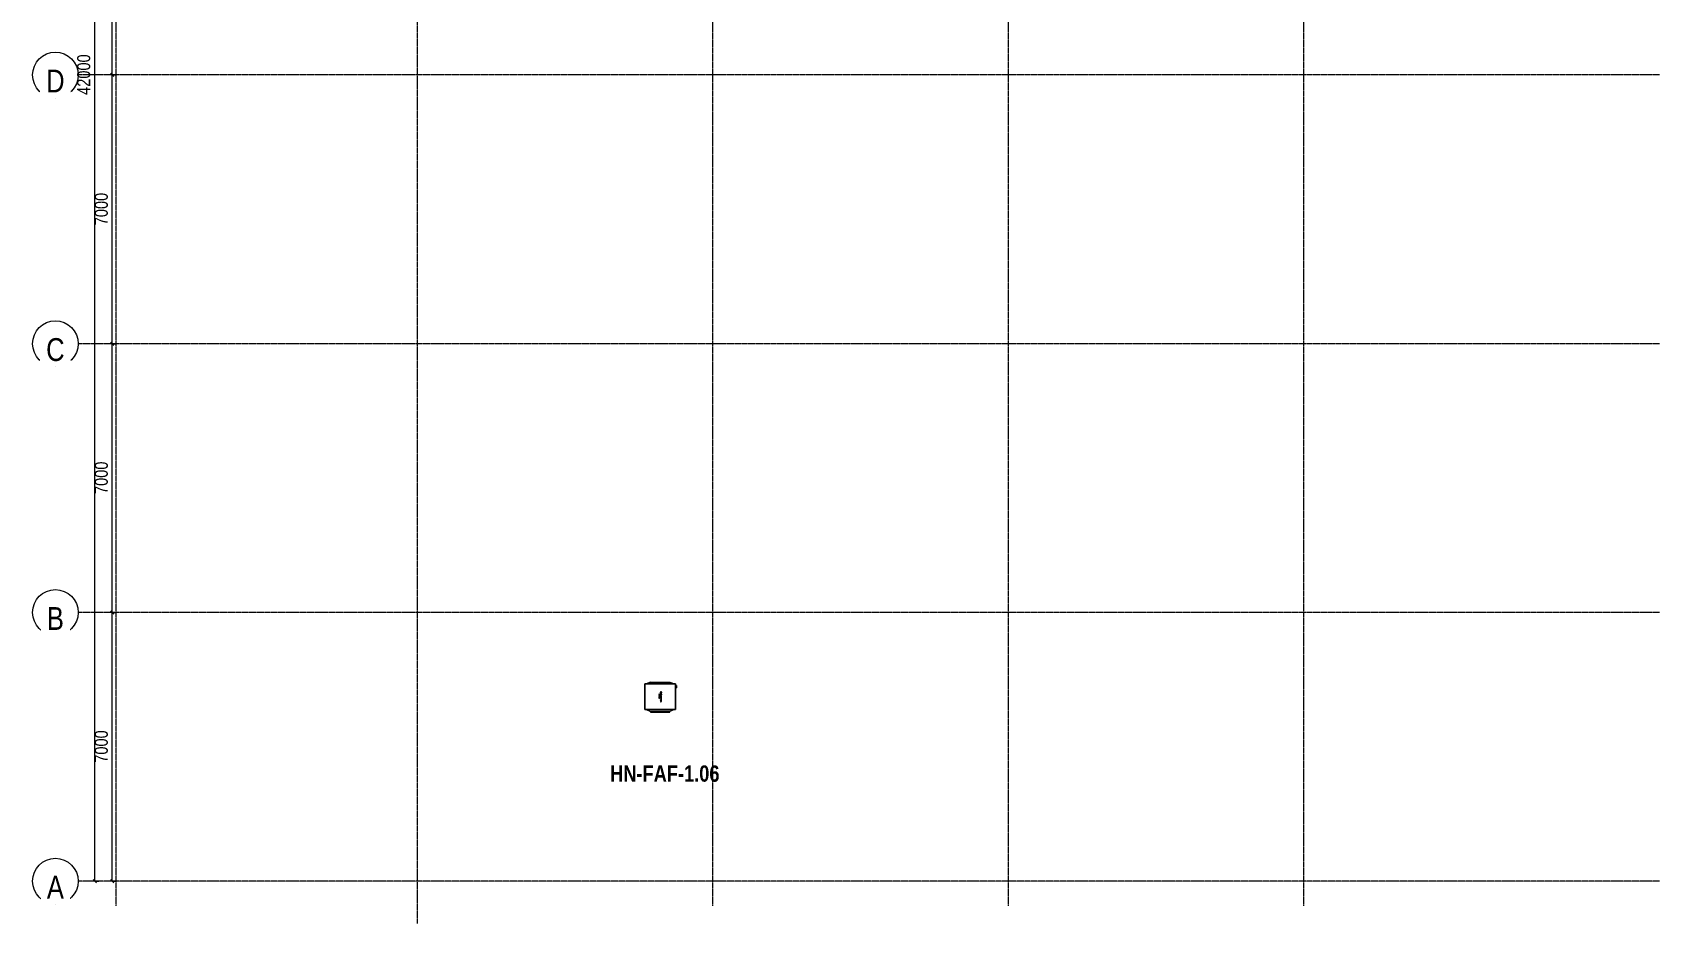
# Model space of a CAD drawing. Header units: millimetres. Extents: x -22227 to 20164, y 15335 to 61747.
# Drawn here: x -22227 to 20164, y 15335 to 38541 of the extents above; entities that cross this region are included whole.
import ezdxf

# ---------------------------------------------------------------- set-up
doc = ezdxf.new("R2010")
doc.units = ezdxf.units.MM
doc.linetypes.add('Grid Line', pattern=[22.225, 12.7, -3.175, 3.175, -3.175])
for name, color, linetype, lineweight in [('A-ANNO-DIMS', 7, 'Continuous', 9), ('A-ANNO-DIMS-170', 7, 'Continuous', 9), ('G-ANNO-TEXT', 7, 'Continuous', 9), ('M-EQPM', 7, 'Continuous', 5), ('S-GRID', 7, 'Continuous', 9), ('S-GRID-IDEN', 7, 'Continuous', 9)]:
    doc.layers.add(name, color=color, linetype=linetype, lineweight=lineweight)
doc.styles.add('Arial', font='arial.ttf', dxfattribs={"width": 0.8, "height": 595})
doc.styles.add('Arial_2', font='arial.ttf', dxfattribs={"width": 0.8, "height": 340})
doc.styles.add('Arial_B', font='arialbd.ttf', dxfattribs={"width": 0.8, "height": 425})
doc.dimstyles.new('AK_DIM_2_0_Arial', dxfattribs={"dimscale": 304.8, "dimtxt": 346.888196, "dimasz": 0.278871, "dimexe": 0.557743, "dimexo": 0.557743, "dimgap": 0.055774, "dimtad": 1, "dimdec": 0, "dimzin": 0, "dimdsep": 46, "dimtxsty": 'Arial_2', "dimblk1": 'OBLIQUE', "dimblk2": 'OBLIQUE', "dimsah": 1, "dimcen": 0.09, "dimadec": 0, "dimazin": 0, "dimtfac": 1, "dimtdec": 4, "dimtix": 1, "dimtmove": 0, "dimatfit": 3, "dimfxl": 1, "dimtvp": 1, "dimtolj": 1, "dimtzin": 0, "dimarcsym": 2})

# ---------------------------------------------------------------- blocks, each defined once
blk = doc.blocks.new('03_DSC_VA_Fan _inline_ - QUẠT CẤP HỘP-2240501-MẶT BẰNG BỐ TRÍ THIẾT BỊ')
at = {"layer": 'M-EQPM', "color": 4, "true_color": 0x00ffff}
for p, q in [((-380, 250), (-335, 370)), ((-380, 250), (-335, 370)), ((-380, 250), (-335, 370)), ((-380, 250), (-335, 370)), ((-380, 164), (-380, 250)), ((-380, 164), (-380, 250)), ((-380, 164), (-380, 250)), ((-380, 164), (-380, 250)), ((-380, -164), (-380, 164)), ((-380, -164), (-380, 164)), ((-380, -164), (-380, 164)), ((-380, -164), (-380, 164)), ((335, 400), (-335, 400)), ((-335, 400), (-335, -400)), ((-335, -400), (-335, 400)), ((-335, 400), (335, 400)), ((335, 400), (-335, 400)), ((-335, 400), (-335, -400)), ((-335, -400), (-335, 400)), ((-335, 400), (335, 400)), ((-235, 420), (-295, 420)), ((-295, 420), (-295, 400)), ((-295, 400), (-295, 420)), ((-295, 420), (-235, 420)), ((-235, 420), (-295, 420)), ((-295, 420), (-295, 400)), ((-295, 400), (-295, 420)), ((-295, 420), (-235, 420)), ((-295, 400), (-235, 400)), ((-235, 400), (-295, 400)), ((-295, 400), (-235, 400)), ((-235, 400), (-295, 400)), ((-235, 400), (-235, 420)), ((-235, 420), (-235, 400)), ((-235, 400), (-235, 420)), ((-235, 420), (-235, 400)), ((-106, 33), (-127, 33)), ((-127, 33), (-127, 3)), ((-106, 33), (-127, 33)), ((-127, 33), (-127, 3)), ((-127, 3), (-105, 3)), ((-127, 3), (-105, 3)), ((-123, 20), (-123, 29)), ((-123, 29), (-106, 29)), ((-123, 20), (-123, 29)), ((-123, 29), (-106, 29)), ((-107, 20), (-123, 20)), ((-107, 20), (-123, 20)), ((-123, 7), (-123, 17)), ((-123, 17), (-107, 17)), ((-123, 7), (-123, 17)), ((-123, 17), (-107, 17)), ((-105, 7), (-123, 7)), ((-105, 7), (-123, 7)), ((-107, 17), (-107, 20)), ((-107, 17), (-107, 20)), ((-106, 29), (-106, 33)), ((-106, 29), (-106, 33)), ((-105, 3), (-105, 7)), ((-105, 3), (-105, 7)), ((-92, 33), (-103, 3)), ((-92, 33), (-103, 3)), ((-103, 3), (-99, 3)), ((-103, 3), (-99, 3)), ((-99, 3), (-96, 12)), ((-99, 3), (-96, 12)), ((-96, 12), (-84, 12)), ((-96, 12), (-84, 12)), ((-95, 16), (-92, 24)), ((-95, 16), (-92, 24)), ((-85, 16), (-95, 16)), ((-85, 16), (-95, 16)), ((-88, 33), (-92, 33)), ((-88, 33), (-92, 33)), ((-92, 24), (-90, 29)), ((-92, 24), (-90, 29)), ((-90, 29), (-88, 23)), ((-90, 29), (-88, 23)), ((-77, 3), (-88, 33)), ((-77, 3), (-88, 33)), ((-88, 23), (-85, 16)), ((-88, 23), (-85, 16)), ((-84, 12), (-81, 3)), ((-84, 12), (-81, 3)), ((-81, 3), (-77, 3)), ((-81, 3), (-77, 3)), ((-53, 33), (-73, 33)), ((-73, 33), (-73, 3)), ((-53, 33), (-73, 33)), ((-73, 33), (-73, 3)), ((-73, 3), (-69, 3)), ((-73, 3), (-69, 3)), ((-69, 20), (-69, 29)), ((-69, 29), (-53, 29)), ((-69, 20), (-69, 29)), ((-69, 29), (-53, 29)), ((-55, 20), (-69, 20)), ((-55, 20), (-69, 20)), ((-69, 3), (-69, 17)), ((-69, 17), (-55, 17)), ((-69, 3), (-69, 17)), ((-69, 17), (-55, 17)), ((-55, 17), (-55, 20)), ((-55, 17), (-55, 20)), ((-53, 29), (-53, 33)), ((-53, 29), (-53, 33)), ((-44, 25), (-47, 25)), ((-47, 25), (-47, 21)), ((-44, 25), (-47, 25)), ((-47, 25), (-47, 21)), ((-47, 21), (-44, 21)), ((-47, 21), (-44, 21)), ((-44, 7), (-47, 7)), ((-47, 7), (-47, 3)), ((-44, 7), (-47, 7)), ((-47, 7), (-47, 3)), ((-47, 3), (-44, 3)), ((-47, 3), (-44, 3)), ((-44, 21), (-44, 25)), ((-44, 21), (-44, 25)), ((-44, 3), (-44, 7)), ((-44, 3), (-44, 7)), ((-18, 29), (-23, 25)), ((-18, 29), (-23, 25)), ((-23, 25), (-23, 22)), ((-23, 25), (-23, 22)), ((-23, 22), (-19, 24)), ((-23, 22), (-19, 24)), ((-19, 24), (-16, 26)), ((-19, 24), (-16, 26)), ((-15, 33), (-18, 29)), ((-15, 33), (-18, 29)), ((-16, 26), (-16, 3)), ((-16, 26), (-16, 3)), ((-16, 3), (-12, 3)), ((-16, 3), (-12, 3)), ((-12, 33), (-15, 33)), ((-12, 33), (-15, 33)), ((-12, 3), (-12, 33)), ((-12, 3), (-12, 33)), ((-2, 26), (-3, 18)), ((-2, 26), (-3, 18)), ((-3, 18), (-1, 6)), ((-3, 18), (-1, 6)), ((1, 31), (-2, 26)), ((1, 31), (-2, 26)), ((-1, 6), (6, 3)), ((-1, 6), (6, 3)), ((0, 18), (2, 27)), ((0, 18), (2, 27)), ((2, 9), (0, 18)), ((2, 9), (0, 18)), ((6, 33), (1, 31)), ((6, 33), (1, 31)), ((2, 27), (6, 29)), ((2, 27), (6, 29)), ((6, 6), (2, 9)), ((6, 6), (2, 9)), ((11, 32), (6, 33)), ((11, 32), (6, 33)), ((6, 29), (11, 27)), ((6, 29), (11, 27)), ((10, 9), (6, 6)), ((10, 9), (6, 6)), ((6, 3), (12, 4)), ((6, 3), (12, 4)), ((12, 18), (10, 9)), ((12, 18), (10, 9)), ((14, 29), (11, 32)), ((14, 29), (11, 32)), ((11, 27), (12, 18)), ((11, 27), (12, 18)), ((12, 4), (15, 9)), ((12, 4), (15, 9)), ((15, 25), (14, 29)), ((15, 25), (14, 29)), ((16, 18), (15, 25)), ((16, 18), (15, 25)), ((15, 9), (16, 18)), ((15, 9), (16, 18)), ((20, 26), (19, 18)), ((20, 26), (19, 18)), ((19, 18), (22, 6)), ((19, 18), (22, 6)), ((23, 31), (20, 26)), ((23, 31), (20, 26)), ((22, 6), (29, 3)), ((22, 6), (29, 3)), ((29, 33), (23, 31)), ((29, 33), (23, 31)), ((23, 18), (25, 27)), ((23, 18), (25, 27)), ((25, 9), (23, 18)), ((25, 9), (23, 18)), ((25, 27), (29, 29)), ((25, 27), (29, 29)), ((29, 6), (25, 9)), ((29, 6), (25, 9)), ((33, 32), (29, 33)), ((33, 32), (29, 33)), ((29, 29), (33, 27)), ((29, 29), (33, 27)), ((33, 9), (29, 6)), ((33, 9), (29, 6)), ((29, 3), (34, 4)), ((29, 3), (34, 4)), ((36, 29), (33, 32)), ((36, 29), (33, 32)), ((33, 27), (35, 18)), ((33, 27), (35, 18)), ((35, 18), (33, 9)), ((35, 18), (33, 9)), ((34, 4), (37, 9)), ((34, 4), (37, 9)), ((38, 25), (36, 29)), ((38, 25), (36, 29)), ((37, 9), (39, 18)), ((37, 9), (39, 18)), ((39, 18), (38, 25)), ((39, 18), (38, 25)), ((49, 33), (43, 33)), ((43, 33), (43, 3)), ((49, 33), (43, 33)), ((43, 33), (43, 3)), ((43, 3), (47, 3)), ((43, 3), (47, 3)), ((47, 3), (47, 29)), ((47, 29), (54, 3)), ((47, 3), (47, 29)), ((47, 29), (54, 3)), ((56, 12), (49, 33)), ((56, 12), (49, 33)), ((54, 3), (59, 3)), ((54, 3), (59, 3)), ((57, 8), (56, 12)), ((57, 8), (56, 12)), ((58, 12), (57, 8)), ((58, 12), (57, 8)), ((64, 33), (58, 12)), ((64, 33), (58, 12)), ((59, 3), (67, 29)), ((59, 3), (67, 29)), ((70, 33), (64, 33)), ((70, 33), (64, 33)), ((67, 29), (67, 3)), ((67, 29), (67, 3)), ((67, 3), (70, 3)), ((67, 3), (70, 3)), ((70, 3), (70, 33)), ((70, 3), (70, 33)), ((79, 12), (75, 11)), ((79, 12), (75, 11)), ((75, 11), (78, 5)), ((75, 11), (78, 5)), ((79, 31), (76, 25)), ((79, 31), (76, 25)), ((76, 25), (80, 24)), ((76, 25), (80, 24)), ((78, 5), (85, 3)), ((78, 5), (85, 3)), ((85, 33), (79, 31)), ((85, 33), (79, 31)), ((81, 8), (79, 12)), ((81, 8), (79, 12)), ((80, 24), (81, 28)), ((80, 24), (81, 28)), ((81, 28), (85, 29)), ((81, 28), (85, 29)), ((85, 6), (81, 8)), ((85, 6), (81, 8)), ((88, 22), (83, 21)), ((88, 22), (83, 21)), ((83, 21), (83, 17)), ((83, 21), (83, 17)), ((83, 17), (85, 17)), ((83, 17), (85, 17)), ((89, 32), (85, 33)), ((89, 32), (85, 33)), ((85, 29), (88, 28)), ((85, 29), (88, 28)), ((85, 17), (90, 16)), ((85, 17), (90, 16)), ((89, 8), (85, 6)), ((89, 8), (85, 6)), ((85, 3), (92, 5)), ((85, 3), (92, 5)), ((88, 28), (90, 25)), ((88, 28), (90, 25)), ((90, 25), (88, 22)), ((90, 25), (88, 22)), ((92, 29), (89, 32)), ((92, 29), (89, 32)), ((89, 19), (92, 22)), ((89, 19), (92, 22)), ((93, 17), (89, 19)), ((93, 17), (89, 19)), ((91, 12), (89, 8)), ((91, 12), (89, 8)), ((90, 16), (91, 12)), ((90, 16), (91, 12)), ((93, 25), (92, 29)), ((93, 25), (92, 29)), ((92, 22), (93, 25)), ((92, 22), (93, 25)), ((92, 5), (95, 12)), ((92, 5), (95, 12)), ((95, 12), (93, 17)), ((95, 12), (93, 17)), ((105, 33), (96, 3)), ((105, 33), (96, 3)), ((96, 3), (100, 3)), ((96, 3), (100, 3)), ((100, 3), (108, 33)), ((100, 3), (108, 33)), ((108, 33), (105, 33)), ((108, 33), (105, 33)), ((114, 33), (111, 33)), ((111, 33), (111, 3)), ((114, 33), (111, 33)), ((111, 33), (111, 3)), ((111, 3), (114, 3)), ((111, 3), (114, 3)), ((114, 22), (114, 33)), ((114, 22), (114, 33)), ((121, 25), (114, 22)), ((121, 25), (114, 22)), ((114, 15), (115, 19)), ((114, 15), (115, 19)), ((114, 3), (114, 15)), ((114, 3), (114, 15)), ((115, 19), (117, 21)), ((115, 19), (117, 21)), ((117, 21), (120, 22)), ((117, 21), (120, 22)), ((120, 22), (123, 20)), ((120, 22), (123, 20)), ((125, 24), (121, 25)), ((125, 24), (121, 25)), ((123, 20), (124, 17)), ((123, 20), (124, 17)), ((124, 17), (124, 3)), ((124, 17), (124, 3)), ((124, 3), (128, 3)), ((124, 3), (128, 3)), ((127, 22), (125, 24)), ((127, 22), (125, 24)), ((128, 17), (127, 22)), ((128, 17), (127, 22)), ((128, 3), (128, 17)), ((128, 3), (128, 17)), ((335, -400), (335, 400)), ((335, 400), (335, -400)), ((335, -400), (335, 400)), ((335, 400), (335, -400)), ((335, 370), (380, 250)), ((335, 370), (380, 250)), ((335, 370), (380, 250)), ((335, 370), (380, 250)), ((400, 250), (380, 250)), ((380, 250), (380, 164)), ((380, 250), (380, 164)), ((400, 250), (380, 250)), ((380, 250), (380, 164)), ((380, 250), (380, 164)), ((380, 164), (380, -164)), ((380, 164), (380, -164)), ((380, 164), (380, -164)), ((380, 164), (380, -164)), ((400, -250), (400, 250)), ((400, -250), (400, 250)), ((400, -250), (400, 250)), ((400, -250), (400, 250)), ((-380, -250), (-380, -164)), ((-380, -250), (-380, -164)), ((-380, -250), (-380, -164)), ((-380, -250), (-380, -164)), ((-335, -370), (-380, -250)), ((-380, -250), (-335, -370)), ((-335, -370), (-380, -250)), ((-380, -250), (-335, -370)), ((-335, -400), (335, -400)), ((335, -400), (-335, -400)), ((-335, -400), (335, -400)), ((335, -400), (-335, -400)), ((-127, -400), (-105, -400)), ((-106, -400), (-127, -400)), ((-127, -400), (-105, -400)), ((-106, -400), (-127, -400)), ((-105, -400), (-123, -400)), ((-123, -400), (-107, -400)), ((-107, -400), (-123, -400)), ((-123, -400), (-106, -400)), ((-105, -400), (-123, -400)), ((-123, -400), (-107, -400)), ((-107, -400), (-123, -400)), ((-123, -400), (-106, -400)), ((-103, -400), (-99, -400)), ((-92, -400), (-103, -400)), ((-103, -400), (-99, -400)), ((-92, -400), (-103, -400)), ((-99, -400), (-96, -400)), ((-99, -400), (-96, -400)), ((-96, -400), (-84, -400)), ((-96, -400), (-84, -400)), ((-95, -400), (-92, -400)), ((-85, -400), (-95, -400)), ((-95, -400), (-92, -400)), ((-85, -400), (-95, -400)), ((-88, -400), (-92, -400)), ((-92, -400), (-90, -400)), ((-88, -400), (-92, -400)), ((-92, -400), (-90, -400)), ((-90, -400), (-88, -400)), ((-90, -400), (-88, -400)), ((-77, -400), (-88, -400)), ((-88, -400), (-85, -400)), ((-77, -400), (-88, -400)), ((-88, -400), (-85, -400)), ((-84, -400), (-81, -400)), ((-84, -400), (-81, -400)), ((-81, -400), (-77, -400)), ((-81, -400), (-77, -400)), ((-73, -400), (-69, -400)), ((-53, -400), (-73, -400)), ((-73, -400), (-69, -400)), ((-53, -400), (-73, -400)), ((-51, -4), (-71, -4)), ((-71, -4), (-71, -8)), ((-51, -4), (-71, -4)), ((-71, -4), (-71, -8)), ((-71, -8), (-55, -8)), ((-71, -8), (-55, -8)), ((-69, -400), (-55, -400)), ((-55, -400), (-69, -400)), ((-69, -400), (-53, -400)), ((-69, -400), (-55, -400)), ((-55, -400), (-69, -400)), ((-69, -400), (-53, -400)), ((-65, -25), (-66, -33)), ((-65, -25), (-66, -33)), ((-66, -33), (-63, -33)), ((-66, -33), (-63, -33)), ((-61, -15), (-65, -25)), ((-61, -15), (-65, -25)), ((-63, -33), (-61, -25)), ((-63, -33), (-61, -25)), ((-55, -8), (-61, -15)), ((-55, -8), (-61, -15)), ((-61, -25), (-57, -15)), ((-61, -25), (-57, -15)), ((-57, -15), (-51, -7)), ((-57, -15), (-51, -7)), ((-51, -7), (-51, -4)), ((-51, -7), (-51, -4)), ((-47, -10), (-48, -19)), ((-47, -10), (-48, -19)), ((-48, -19), (-45, -31)), ((-48, -19), (-45, -31)), ((-44, -5), (-47, -10)), ((-44, -5), (-47, -10)), ((-47, -400), (-44, -400)), ((-44, -400), (-47, -400)), ((-47, -400), (-44, -400)), ((-44, -400), (-47, -400)), ((-47, -400), (-44, -400)), ((-44, -400), (-47, -400)), ((-47, -400), (-44, -400)), ((-44, -400), (-47, -400)), ((-45, -19), (-43, -9)), ((-45, -19), (-43, -9)), ((-43, -28), (-45, -19)), ((-43, -28), (-45, -19)), ((-45, -31), (-39, -34)), ((-45, -31), (-39, -34)), ((-39, -4), (-44, -5)), ((-39, -4), (-44, -5)), ((-43, -9), (-39, -7)), ((-43, -9), (-39, -7)), ((-39, -30), (-43, -28)), ((-39, -30), (-43, -28)), ((-34, -5), (-39, -4)), ((-34, -5), (-39, -4)), ((-39, -7), (-34, -10)), ((-39, -7), (-34, -10)), ((-34, -28), (-39, -30)), ((-34, -28), (-39, -30)), ((-39, -34), (-33, -32)), ((-39, -34), (-33, -32)), ((-31, -7), (-34, -5)), ((-31, -7), (-34, -5)), ((-34, -10), (-33, -19)), ((-34, -10), (-33, -19)), ((-33, -19), (-34, -28)), ((-33, -19), (-34, -28)), ((-33, -32), (-30, -27)), ((-33, -32), (-30, -27)), ((-30, -12), (-31, -7)), ((-30, -12), (-31, -7)), ((-29, -19), (-30, -12)), ((-29, -19), (-30, -12)), ((-30, -27), (-29, -19)), ((-30, -27), (-29, -19)), ((-18, -400), (-23, -400)), ((-23, -400), (-19, -400)), ((-23, -400), (-7, -400)), ((-3, -400), (-23, -400)), ((-18, -400), (-23, -400)), ((-23, -400), (-19, -400)), ((-23, -400), (-7, -400)), ((-3, -400), (-23, -400)), ((-19, -400), (-16, -400)), ((-19, -400), (-16, -400)), ((-15, -400), (-18, -400)), ((-17, -400), (-18, -400)), ((-18, -400), (-14, -400)), ((-15, -400), (-18, -400)), ((-17, -400), (-18, -400)), ((-18, -400), (-14, -400)), ((-13, -400), (-17, -400)), ((-13, -400), (-17, -400)), ((-16, -400), (-12, -400)), ((-16, -400), (-12, -400)), ((-12, -400), (-15, -400)), ((-12, -400), (-15, -400)), ((-14, -400), (-13, -400)), ((-14, -400), (-13, -400)), ((-2, -4), (-13, -4)), ((-13, -4), (-13, -33)), ((-2, -4), (-13, -4)), ((-13, -4), (-13, -33)), ((-13, -33), (-9, -33)), ((-13, -33), (-9, -33)), ((-7, -400), (-13, -400)), ((-13, -400), (-9, -400)), ((-7, -400), (-13, -400)), ((-13, -400), (-9, -400)), ((-9, -18), (-9, -7)), ((-9, -7), (-1, -7)), ((-9, -18), (-9, -7)), ((-9, -7), (-1, -7)), ((-1, -18), (-9, -18)), ((-1, -18), (-9, -18)), ((-9, -33), (-9, -21)), ((-9, -21), (-1, -21)), ((-9, -33), (-9, -21)), ((-9, -21), (-1, -21)), ((-9, -400), (-3, -400)), ((-9, -400), (-3, -400)), ((-3, -400), (-1, -400)), ((-2, -400), (-3, -400)), ((-3, -400), (-1, -400)), ((-2, -400), (-3, -400)), ((3, -4), (-2, -4)), ((3, -4), (-2, -4)), ((1, -400), (-2, -400)), ((1, -400), (-2, -400)), ((-1, -7), (2, -8)), ((-1, -7), (2, -8)), ((4, -16), (-1, -18)), ((4, -16), (-1, -18)), ((-1, -21), (7, -19)), ((-1, -21), (7, -19)), ((-1, -400), (6, -400)), ((-1, -400), (6, -400)), ((0, -400), (2, -400)), ((2, -400), (0, -400)), ((0, -400), (3, -400)), ((1, -400), (0, -400)), ((0, -400), (2, -400)), ((2, -400), (0, -400)), ((0, -400), (3, -400)), ((1, -400), (0, -400)), ((6, -400), (1, -400)), ((4, -400), (1, -400)), ((6, -400), (1, -400)), ((4, -400), (1, -400)), ((2, -8), (5, -9)), ((2, -8), (5, -9)), ((2, -400), (6, -400)), ((6, -400), (2, -400)), ((2, -400), (6, -400)), ((6, -400), (2, -400)), ((6, -5), (3, -4)), ((6, -5), (3, -4)), ((3, -400), (10, -400)), ((3, -400), (10, -400)), ((6, -12), (4, -16)), ((6, -12), (4, -16)), ((10, -400), (4, -400)), ((4, -400), (5, -400)), ((5, -400), (4, -400)), ((10, -400), (4, -400)), ((4, -400), (5, -400)), ((5, -400), (4, -400)), ((5, -9), (6, -12)), ((5, -9), (6, -12)), ((5, -400), (10, -400)), ((10, -400), (5, -400)), ((5, -400), (10, -400)), ((10, -400), (5, -400)), ((9, -8), (6, -5)), ((9, -8), (6, -5)), ((6, -400), (12, -400)), ((11, -400), (6, -400)), ((6, -400), (11, -400)), ((10, -400), (6, -400)), ((6, -400), (12, -400)), ((11, -400), (6, -400)), ((6, -400), (11, -400)), ((10, -400), (6, -400)), ((7, -19), (9, -12)), ((7, -19), (9, -12)), ((9, -12), (9, -8)), ((9, -12), (9, -8)), ((10, -400), (15, -400)), ((14, -400), (10, -400)), ((10, -400), (14, -400)), ((14, -400), (10, -400)), ((10, -400), (15, -400)), ((14, -400), (10, -400)), ((10, -400), (14, -400)), ((14, -400), (10, -400)), ((14, -400), (11, -400)), ((11, -400), (12, -400)), ((12, -400), (10, -400)), ((14, -400), (11, -400)), ((11, -400), (12, -400)), ((12, -400), (10, -400)), ((12, -400), (15, -400)), ((12, -400), (15, -400)), ((14, -25), (13, -27)), ((14, -25), (13, -27)), ((13, -27), (15, -32)), ((13, -27), (15, -32)), ((15, -14), (14, -18)), ((15, -14), (14, -18)), ((14, -18), (17, -18)), ((14, -18), (17, -18)), ((16, -22), (14, -25)), ((16, -22), (14, -25)), ((15, -400), (14, -400)), ((17, -400), (14, -400)), ((14, -400), (16, -400)), ((16, -400), (14, -400)), ((15, -400), (14, -400)), ((17, -400), (14, -400)), ((14, -400), (16, -400)), ((16, -400), (14, -400)), ((18, -12), (15, -14)), ((18, -12), (15, -14)), ((15, -32), (20, -34)), ((15, -32), (20, -34)), ((15, -400), (16, -400)), ((16, -400), (15, -400)), ((15, -400), (18, -400)), ((15, -400), (16, -400)), ((16, -400), (15, -400)), ((15, -400), (18, -400)), ((18, -21), (16, -22)), ((18, -21), (16, -22)), ((17, -18), (19, -15)), ((17, -18), (19, -15)), ((17, -26), (19, -25)), ((17, -26), (19, -25)), ((18, -29), (17, -26)), ((18, -29), (17, -26)), ((19, -400), (17, -400)), ((19, -400), (17, -400)), ((23, -11), (18, -12)), ((23, -11), (18, -12)), ((21, -21), (18, -21)), ((21, -21), (18, -21)), ((21, -30), (18, -29)), ((21, -30), (18, -29)), ((18, -400), (19, -400)), ((18, -400), (19, -400)), ((19, -15), (23, -15)), ((19, -15), (23, -15)), ((19, -25), (22, -24)), ((19, -25), (22, -24)), ((19, -400), (22, -400)), ((20, -400), (19, -400)), ((19, -400), (19, -400)), ((19, -400), (22, -400)), ((20, -400), (19, -400)), ((19, -400), (19, -400)), ((20, -34), (24, -33)), ((20, -34), (24, -33)), ((23, -400), (20, -400)), ((23, -400), (20, -400)), ((28, -19), (21, -21)), ((28, -19), (21, -21)), ((25, -29), (21, -30)), ((25, -29), (21, -30)), ((22, -24), (28, -24)), ((22, -24), (28, -24)), ((22, -400), (29, -400)), ((22, -400), (29, -400)), ((28, -12), (23, -11)), ((28, -12), (23, -11)), ((23, -15), (27, -16)), ((23, -15), (27, -16)), ((29, -400), (23, -400)), ((23, -400), (25, -400)), ((25, -400), (23, -400)), ((29, -400), (23, -400)), ((23, -400), (25, -400)), ((25, -400), (23, -400)), ((24, -33), (28, -30)), ((24, -33), (28, -30)), ((27, -27), (25, -29)), ((27, -27), (25, -29)), ((25, -400), (29, -400)), ((29, -400), (25, -400)), ((25, -400), (29, -400)), ((29, -400), (25, -400)), ((27, -16), (28, -19)), ((27, -16), (28, -19)), ((28, -24), (27, -27)), ((28, -24), (27, -27)), ((30, -13), (28, -12)), ((30, -13), (28, -12)), ((28, -30), (29, -33)), ((28, -30), (29, -33)), ((29, -33), (33, -33)), ((29, -33), (33, -33)), ((29, -400), (34, -400)), ((33, -400), (29, -400)), ((29, -400), (33, -400)), ((33, -400), (29, -400)), ((29, -400), (34, -400)), ((33, -400), (29, -400)), ((29, -400), (33, -400)), ((33, -400), (29, -400)), ((31, -16), (30, -13)), ((31, -16), (30, -13)), ((32, -19), (31, -16)), ((32, -19), (31, -16)), ((32, -24), (32, -19)), ((32, -24), (32, -19)), ((32, -30), (32, -24)), ((32, -30), (32, -24)), ((33, -33), (32, -30)), ((33, -33), (32, -30)), ((36, -400), (33, -400)), ((33, -400), (35, -400)), ((35, -400), (33, -400)), ((36, -400), (33, -400)), ((33, -400), (35, -400)), ((35, -400), (33, -400)), ((34, -400), (37, -400)), ((34, -400), (37, -400)), ((38, -400), (36, -400)), ((36, -400), (39, -400)), ((46, -400), (36, -400)), ((38, -400), (36, -400)), ((36, -400), (39, -400)), ((46, -400), (36, -400)), ((37, -400), (39, -400)), ((37, -400), (39, -400)), ((39, -400), (38, -400)), ((39, -400), (38, -400)), ((39, -400), (47, -400)), ((39, -400), (47, -400)), ((47, -400), (39, -400)), ((39, -400), (47, -400)), ((39, -400), (47, -400)), ((47, -400), (39, -400)), ((43, -400), (47, -400)), ((49, -400), (43, -400)), ((43, -400), (47, -400)), ((49, -400), (43, -400)), ((51, -400), (46, -400)), ((51, -400), (46, -400)), ((47, -400), (54, -400)), ((47, -400), (55, -400)), ((47, -400), (51, -400)), ((52, -400), (47, -400)), ((47, -400), (54, -400)), ((47, -400), (55, -400)), ((47, -400), (51, -400)), ((52, -400), (47, -400)), ((56, -400), (49, -400)), ((56, -400), (49, -400)), ((54, -400), (51, -400)), ((51, -400), (53, -400)), ((54, -400), (51, -400)), ((51, -400), (53, -400)), ((54, -400), (52, -400)), ((54, -400), (52, -400)), ((53, -400), (54, -400)), ((53, -400), (54, -400)), ((54, -400), (59, -400)), ((57, -400), (54, -400)), ((54, -400), (59, -400)), ((57, -400), (54, -400)), ((55, -400), (58, -400)), ((55, -400), (58, -400)), ((57, -400), (56, -400)), ((57, -400), (56, -400)), ((58, -400), (57, -400)), ((58, -400), (57, -400)), ((58, -400), (57, -400)), ((58, -400), (57, -400)), ((64, -400), (58, -400)), ((64, -400), (58, -400)), ((59, -400), (67, -400)), ((59, -400), (67, -400)), ((62, -400), (61, -400)), ((61, -400), (63, -400)), ((62, -400), (61, -400)), ((61, -400), (63, -400)), ((63, -400), (62, -400)), ((62, -400), (66, -400)), ((64, -400), (62, -400)), ((63, -400), (62, -400)), ((62, -400), (66, -400)), ((64, -400), (62, -400)), ((67, -400), (63, -400)), ((63, -400), (69, -400)), ((67, -400), (63, -400)), ((63, -400), (69, -400)), ((70, -400), (64, -400)), ((67, -400), (64, -400)), ((70, -400), (64, -400)), ((67, -400), (64, -400)), ((69, -400), (66, -400)), ((66, -400), (66, -400)), ((66, -400), (67, -400)), ((66, -400), (67, -400)), ((69, -400), (66, -400)), ((66, -400), (66, -400)), ((66, -400), (67, -400)), ((66, -400), (67, -400)), ((67, -400), (70, -400)), ((67, -400), (70, -400)), ((72, -400), (67, -400)), ((67, -400), (71, -400)), ((70, -400), (67, -400)), ((67, -400), (70, -400)), ((67, -400), (70, -400)), ((72, -400), (67, -400)), ((67, -400), (71, -400)), ((70, -400), (67, -400)), ((73, -400), (69, -400)), ((69, -400), (73, -400)), ((73, -400), (69, -400)), ((69, -400), (73, -400)), ((70, -400), (76, -400)), ((76, -400), (70, -400)), ((70, -400), (76, -400)), ((76, -400), (70, -400)), ((71, -400), (75, -400)), ((71, -400), (75, -400)), ((76, -400), (72, -400)), ((76, -400), (72, -400)), ((76, -400), (73, -400)), ((73, -400), (76, -400)), ((76, -400), (73, -400)), ((73, -400), (76, -400)), ((75, -400), (78, -400)), ((79, -400), (75, -400)), ((75, -400), (76, -400)), ((75, -400), (78, -400)), ((79, -400), (75, -400)), ((75, -400), (76, -400)), ((79, -400), (76, -400)), ((76, -400), (80, -400)), ((76, -400), (76, -400)), ((76, -400), (77, -400)), ((79, -400), (76, -400)), ((79, -400), (76, -400)), ((76, -400), (80, -400)), ((76, -400), (76, -400)), ((76, -400), (77, -400)), ((79, -400), (76, -400)), ((77, -400), (81, -400)), ((77, -400), (81, -400)), ((78, -400), (85, -400)), ((78, -400), (85, -400)), ((85, -400), (79, -400)), ((81, -400), (79, -400)), ((80, -400), (79, -400)), ((85, -400), (79, -400)), ((81, -400), (79, -400)), ((80, -400), (79, -400)), ((80, -400), (81, -400)), ((81, -400), (80, -400)), ((80, -400), (80, -400)), ((80, -400), (80, -400)), ((80, -400), (81, -400)), ((81, -400), (80, -400)), ((80, -400), (80, -400)), ((80, -400), (80, -400)), ((81, -400), (85, -400)), ((85, -400), (81, -400)), ((81, -400), (85, -400)), ((85, -400), (81, -400)), ((88, -400), (83, -400)), ((83, -400), (83, -400)), ((83, -400), (85, -400)), ((88, -400), (83, -400)), ((83, -400), (83, -400)), ((83, -400), (85, -400)), ((85, -400), (92, -400)), ((89, -400), (85, -400)), ((85, -400), (88, -400)), ((85, -400), (90, -400)), ((89, -400), (85, -400)), ((85, -400), (92, -400)), ((89, -400), (85, -400)), ((85, -400), (88, -400)), ((85, -400), (90, -400)), ((89, -400), (85, -400)), ((88, -400), (90, -400)), ((90, -400), (88, -400)), ((88, -400), (90, -400)), ((90, -400), (88, -400)), ((93, -400), (89, -400)), ((89, -400), (92, -400)), ((92, -400), (89, -400)), ((91, -400), (89, -400)), ((93, -400), (89, -400)), ((89, -400), (92, -400)), ((92, -400), (89, -400)), ((91, -400), (89, -400)), ((90, -400), (91, -400)), ((90, -400), (91, -400)), ((92, -400), (95, -400)), ((92, -400), (93, -400)), ((93, -400), (92, -400)), ((92, -400), (95, -400)), ((92, -400), (93, -400)), ((93, -400), (92, -400)), ((95, -400), (93, -400)), ((95, -400), (93, -400)), ((96, -400), (100, -400)), ((105, -400), (96, -400)), ((96, -400), (100, -400)), ((105, -400), (96, -400)), ((100, -400), (108, -400)), ((100, -400), (108, -400)), ((108, -400), (105, -400)), ((108, -400), (105, -400)), ((111, -400), (114, -400)), ((114, -400), (111, -400)), ((111, -400), (114, -400)), ((114, -400), (111, -400)), ((114, -400), (115, -400)), ((121, -400), (114, -400)), ((114, -400), (115, -400)), ((121, -400), (114, -400)), ((115, -400), (117, -400)), ((115, -400), (117, -400)), ((117, -400), (120, -400)), ((117, -400), (120, -400)), ((120, -400), (123, -400)), ((120, -400), (123, -400)), ((125, -400), (121, -400)), ((125, -400), (121, -400)), ((123, -400), (124, -400)), ((123, -400), (124, -400)), ((124, -400), (128, -400)), ((124, -400), (128, -400)), ((127, -400), (125, -400)), ((127, -400), (125, -400)), ((128, -400), (127, -400)), ((128, -400), (127, -400)), ((335, -370), (380, -250)), ((380, -250), (335, -370)), ((335, -370), (380, -250)), ((380, -250), (335, -370)), ((380, -164), (380, -250)), ((380, -164), (380, -250)), ((380, -164), (380, -250)), ((380, -164), (380, -250)), ((380, -250), (400, -250)), ((380, -250), (400, -250))]:
    blk.add_line(p, q, dxfattribs=at)
at = {"layer": 'M-EQPM', "color": 4, "true_color": 0x00ffff, "flags": 128}
for points in [[(-335, -370), (-335, -296), (-335, -222), (-335, -148), (-335, -74), (-335, 0), (-335, 74), (-335, 148), (-335, 222), (-335, 296), (-335, 370)], [(-335, 370), (-335, 296), (-335, 222), (-335, 148), (-335, 74), (-335, 0), (-335, -74), (-335, -148), (-335, -222), (-335, -296), (-335, -370)], [(-335, -370), (-335, -296), (-335, -222), (-335, -148), (-335, -74), (-335, 0), (-335, 74), (-335, 148), (-335, 222), (-335, 296), (-335, 370)], [(-335, 370), (-335, 296), (-335, 222), (-335, 148), (-335, 74), (-335, 0), (-335, -74), (-335, -148), (-335, -222), (-335, -296), (-335, -370)], [(335, -370), (335, -296), (335, -222), (335, -148), (335, -74), (335, 0), (335, 74), (335, 148), (335, 222), (335, 296), (335, 370)], [(335, 370), (335, 296), (335, 222), (335, 148), (335, 74), (335, 0), (335, -74), (335, -148), (335, -222), (335, -296), (335, -370)], [(335, -370), (335, -296), (335, -222), (335, -148), (335, -74), (335, 0), (335, 74), (335, 148), (335, 222), (335, 296), (335, 370)], [(335, 370), (335, 296), (335, 222), (335, 148), (335, 74), (335, 0), (335, -74), (335, -148), (335, -222), (335, -296), (335, -370)]]:
    blk.add_lwpolyline(points, dxfattribs=at)
blk = doc.blocks.new('AK-SGS-M3-Hrvt_rvt-1-MẶT BẰNG BỐ TRÍ THIẾT BỊ')
at = {"layer": 'M-EQPM', "lineweight": 9, "rotation": 270.0000000000001}
blk.add_blockref('03_DSC_VA_Fan _inline_ - QUẠT CẤP HỘP-2240501-MẶT BẰNG BỐ TRÍ THIẾT BỊ', (-5871, 21239), dxfattribs=at)
blk = doc.blocks.new('Grid - M_Grid Head - Circle-116537-MẶT BẰNG BỐ TRÍ THIẾT BỊ')
at = {"layer": 'S-GRID-IDEN'}
blk.add_circle((0, 0), 3.5, dxfattribs=at)
blk = doc.blocks.new('DIMBLOCK1-MẶT BẰNG BỐ TRÍ THIẾT BỊ')
at = {"layer": 'A-ANNO-DIMS-170'}
for p, q in [((-20148, 23437), (-20318, 23437)), ((-20148, 23437), (-20190, 23479)), ((-20148, 16437), (-20148, 23437)), ((-20148, 23437), (-20105, 23394)), ((-20148, 23437), (-20038, 23437)), ((-20148, 16437), (-20318, 16437)), ((-20148, 16437), (-20190, 16479)), ((-20148, 16437), (-20105, 16394)), ((-20148, 16437), (-20038, 16437))]:
    blk.add_line(p, q, dxfattribs=at)
at = {"layer": 'A-ANNO-DIMS-170', "color": 0, "insert": (-20606, 19521), "char_height": 340, "width": 999.04, "attachment_point": 1, "rotation": 90, "line_spacing_factor": 0.941778, "style": 'Arial_2'}
blk.add_mtext('7000', dxfattribs=at)
blk = doc.blocks.new('_Oblique')
at = {"color": 0, "linetype": 'ByBlock', "lineweight": -2}
blk.add_line((-0.5, -0.5), (0.5, 0.5), dxfattribs=at)
blk = doc.blocks.new('DIMBLOCK2-MẶT BẰNG BỐ TRÍ THIẾT BỊ')
at = {"layer": 'A-ANNO-DIMS-170'}
for p, q in [((-20148, 30437), (-20318, 30437)), ((-20148, 30437), (-20190, 30479)), ((-20148, 23437), (-20148, 30437)), ((-20148, 30437), (-20105, 30394)), ((-20148, 30437), (-20038, 30437)), ((-20148, 23437), (-20318, 23437)), ((-20148, 23437), (-20190, 23479)), ((-20148, 23437), (-20105, 23394)), ((-20148, 23437), (-20038, 23437))]:
    blk.add_line(p, q, dxfattribs=at)
at = {"layer": 'A-ANNO-DIMS-170', "color": 0, "insert": (-20606, 26521), "char_height": 340, "width": 999.04, "attachment_point": 1, "rotation": 90, "line_spacing_factor": 0.941778, "style": 'Arial_2'}
blk.add_mtext('7000', dxfattribs=at)
blk = doc.blocks.new('DIMBLOCK3-MẶT BẰNG BỐ TRÍ THIẾT BỊ')
at = {"layer": 'A-ANNO-DIMS-170'}
for p, q in [((-20148, 37437), (-20318, 37437)), ((-20148, 37437), (-20190, 37479)), ((-20148, 30437), (-20148, 37437)), ((-20148, 37437), (-20105, 37394)), ((-20148, 37437), (-20038, 37437)), ((-20148, 30437), (-20318, 30437)), ((-20148, 30437), (-20190, 30479)), ((-20148, 30437), (-20105, 30394)), ((-20148, 30437), (-20038, 30437))]:
    blk.add_line(p, q, dxfattribs=at)
at = {"layer": 'A-ANNO-DIMS-170', "color": 0, "insert": (-20606, 33521), "char_height": 340, "width": 999.04, "attachment_point": 1, "rotation": 90, "line_spacing_factor": 0.941778, "style": 'Arial_2'}
blk.add_mtext('7000', dxfattribs=at)
blk = doc.blocks.new('DIMBLOCK4-MẶT BẰNG BỐ TRÍ THIẾT BỊ')
at = {"layer": 'A-ANNO-DIMS-170'}
for p, q in [((-20148, 44437), (-20318, 44437)), ((-20148, 44437), (-20190, 44479)), ((-20148, 37437), (-20148, 44437)), ((-20148, 44437), (-20105, 44394)), ((-20148, 44437), (-20038, 44437)), ((-20148, 37437), (-20318, 37437)), ((-20148, 37437), (-20190, 37479)), ((-20148, 37437), (-20105, 37394)), ((-20148, 37437), (-20038, 37437))]:
    blk.add_line(p, q, dxfattribs=at)
at = {"layer": 'A-ANNO-DIMS-170', "color": 0, "insert": (-20606, 40521), "char_height": 340, "width": 999.04, "attachment_point": 1, "rotation": 90, "line_spacing_factor": 0.941778, "style": 'Arial_2'}
blk.add_mtext('7000', dxfattribs=at)
blk = doc.blocks.new('DIMBLOCK7-MẶT BẰNG BỐ TRÍ THIẾT BỊ')
at = {"layer": 'A-ANNO-DIMS-170'}
for p, q in [((-20605, 58437), (-20775, 58437)), ((-20605, 58437), (-20648, 58479)), ((-20605, 16437), (-20605, 58437)), ((-20605, 58437), (-20563, 58394)), ((-20605, 58437), (-20495, 58437)), ((-20605, 16437), (-20775, 16437)), ((-20605, 16437), (-20648, 16479)), ((-20605, 16437), (-20563, 16394)), ((-20605, 16437), (-20495, 16437))]:
    blk.add_line(p, q, dxfattribs=at)
at = {"layer": 'A-ANNO-DIMS-170', "color": 0, "insert": (-21064, 36917), "char_height": 340, "width": 1248.8, "attachment_point": 1, "rotation": 90, "line_spacing_factor": 0.941778, "style": 'Arial_2'}
blk.add_mtext('42000', dxfattribs=at)

msp = doc.modelspace()

# ---------------------------------------------------------------- linework, layer by layer
at = {"layer": 'S-GRID', "linetype": 'Grid Line'}
for p, q in [((-20048.6, 15797.7), (-20048.6, 59870.5)), ((-12198.6, 15335.3), (-12198.6, 59870.5)), ((-4498.6, 15797.7), (-4498.6, 59870.5)), ((3201.4, 15797.7), (3201.4, 59870.5)), ((10901.4, 15797.7), (10901.4, 59870.5)), ((20164.4, 23436.9), (-21036.6, 23436.9)), ((20164.4, 16436.9), (-21036.6, 16436.9))]:
    msp.add_line(p, q, dxfattribs=at)

# ---------------------------------------------------------------- block references
at = {"lineweight": 5}
msp.add_blockref('AK-SGS-M3-Hrvt_rvt-1-MẶT BẰNG BỐ TRÍ THIẾT BỊ', (0, 0), dxfattribs=at)
at = {"layer": 'S-GRID-IDEN', "xscale": 169.9999999999999, "yscale": 169.9999999999999, "zscale": 169.9999999999999, "rotation": 89.99999999999982}
for p in [(-21631.6, 37436.9), (-21631.6, 30436.9), (-21631.6, 23436.9), (-21631.6, 16436.9)]:
    msp.add_blockref('Grid - M_Grid Head - Circle-116537-MẶT BẰNG BỐ TRÍ THIẾT BỊ', p, dxfattribs=at)

# ---------------------------------------------------------------- texts
at = {"layer": 'G-ANNO-TEXT', "color": 1, "true_color": 0xff0000, "insert": (-7177, 19452.2), "char_height": 425, "width": 2870.824, "attachment_point": 1, "line_spacing_factor": 0.936439, "style": 'Arial_B'}
msp.add_mtext('\\pxt4.064,8.128,12.192,16.256,20.32,24.384,28.448,32.512,36.576,40.64,44.704,48.768,52.832,56.896,60.96,65.024,69.088,73.152,77.216,81.28,85.344,89.408,93.472,97.536,101.6,105.664,109.728,113.792,117.856,121.92,125.984,130.048;{HN-FAF-1.06}', dxfattribs=at)

# ---------------------------------------------------------------- dimensions: what is measured, and where the dimension line sits
at = {"layer": 'A-ANNO-DIMS'}
for base, p1, p2, picture, middle in [((-20147.9, 44436.9), (-20208, 37436.9), (-20208, 44436.9), 'DIMBLOCK4-MẶT BẰNG BỐ TRÍ THIẾT BỊ', (-20338.5, 40936.9)), ((-20147.9, 37436.9), (-20208, 30436.9), (-20208, 37436.9), 'DIMBLOCK3-MẶT BẰNG BỐ TRÍ THIẾT BỊ', (-20338.5, 33936.9)), ((-20147.9, 30436.9), (-20208, 23436.9), (-20208, 30436.9), 'DIMBLOCK2-MẶT BẰNG BỐ TRÍ THIẾT BỊ', (-20338.5, 26936.9)), ((-20147.9, 23436.9), (-20208, 16436.9), (-20208, 23436.9), 'DIMBLOCK1-MẶT BẰNG BỐ TRÍ THIẾT BỊ', (-20338.5, 19936.9))]:
    dim = msp.add_linear_dim(base=base, p1=p1, p2=p2, angle=90, dimstyle='AK_DIM_2_0_Arial', override={"dimpost": '<>', "dimfxl": 7000}, dxfattribs=at)
    dim.commit()
    dim.dimension.update_dxf_attribs({"geometry": picture, "text_midpoint": middle})

# ---------------------------------------------------------------- next in the draw order: texts
at = {"layer": 'S-GRID-IDEN', "char_height": 595, "attachment_point": 5, "line_spacing_factor": 0.936439, "style": 'Arial', "bg_fill": 3, "box_fill_scale": 1.25, "bg_fill_color": 256, "bg_fill_true_color": 13158600, "bg_fill_transparency": 0}
for s, insert, width in [('\\pxqc,t2.90286,5.80571,8.70857,11.61143,14.51429,17.41714,20.32,23.22286,26.12571,29.02857,31.93143,34.83429,37.73714,40.64,43.54286,46.44571,49.34857,52.25143,55.15429,58.05714,60.96,63.86286,66.76571,69.66857,72.57143,75.47429,78.37714,81.28,84.18286,87.08571,89.98857,92.89143;{D}', (-21632, 37279.3), 495.04), ('\\pxqc,t2.90286,5.80571,8.70857,11.61143,14.51429,17.41714,20.32,23.22286,26.12571,29.02857,31.93143,34.83429,37.73714,40.64,43.54286,46.44571,49.34857,52.25143,55.15429,58.05714,60.96,63.86286,66.76571,69.66857,72.57143,75.47429,78.37714,81.28,84.18286,87.08571,89.98857,92.89143;{C}', (-21632, 30279.3), 495.04), ('\\pxqc,t2.90286,5.80571,8.70857,11.61143,14.51429,17.41714,20.32,23.22286,26.12571,29.02857,31.93143,34.83429,37.73714,40.64,43.54286,46.44571,49.34857,52.25143,55.15429,58.05714,60.96,63.86286,66.76571,69.66857,72.57143,75.47429,78.37714,81.28,84.18286,87.08571,89.98857,92.89143;{B}', (-21631.3, 23279.3), 459.68), ('\\pxqc,t2.90286,5.80571,8.70857,11.61143,14.51429,17.41714,20.32,23.22286,26.12571,29.02857,31.93143,34.83429,37.73714,40.64,43.54286,46.44571,49.34857,52.25143,55.15429,58.05714,60.96,63.86286,66.76571,69.66857,72.57143,75.47429,78.37714,81.28,84.18286,87.08571,89.98857,92.89143;{A}', (-21631.3, 16279.3), 459.68)]:
    msp.add_mtext(s, dxfattribs=dict(at, insert=insert, width=width))

# ---------------------------------------------------------------- next in the draw order: linework, layer by layer
at = {"layer": 'S-GRID', "linetype": 'Grid Line'}
for p, q in [((20164.4, 37436.9), (-21036.6, 37436.9)), ((20164.4, 30436.9), (-21036.6, 30436.9))]:
    msp.add_line(p, q, dxfattribs=at)

# ---------------------------------------------------------------- next in the draw order: dimensions: what is measured, and where the dimension line sits
at = {"layer": 'A-ANNO-DIMS'}
dim = msp.add_linear_dim(base=(-20605.4, 58436.9), p1=(-20665.5, 16436.9), p2=(-20665.5, 58436.9), angle=90, dimstyle='AK_DIM_2_0_Arial', override={"dimpost": '<>', "dimfxl": 42000}, dxfattribs=at)
dim.commit()
dim.dimension.update_dxf_attribs({"geometry": 'DIMBLOCK7-MẶT BẰNG BỐ TRÍ THIẾT BỊ', "text_midpoint": (-20796, 37436.9)})

doc.saveas('drawing.dxf')
